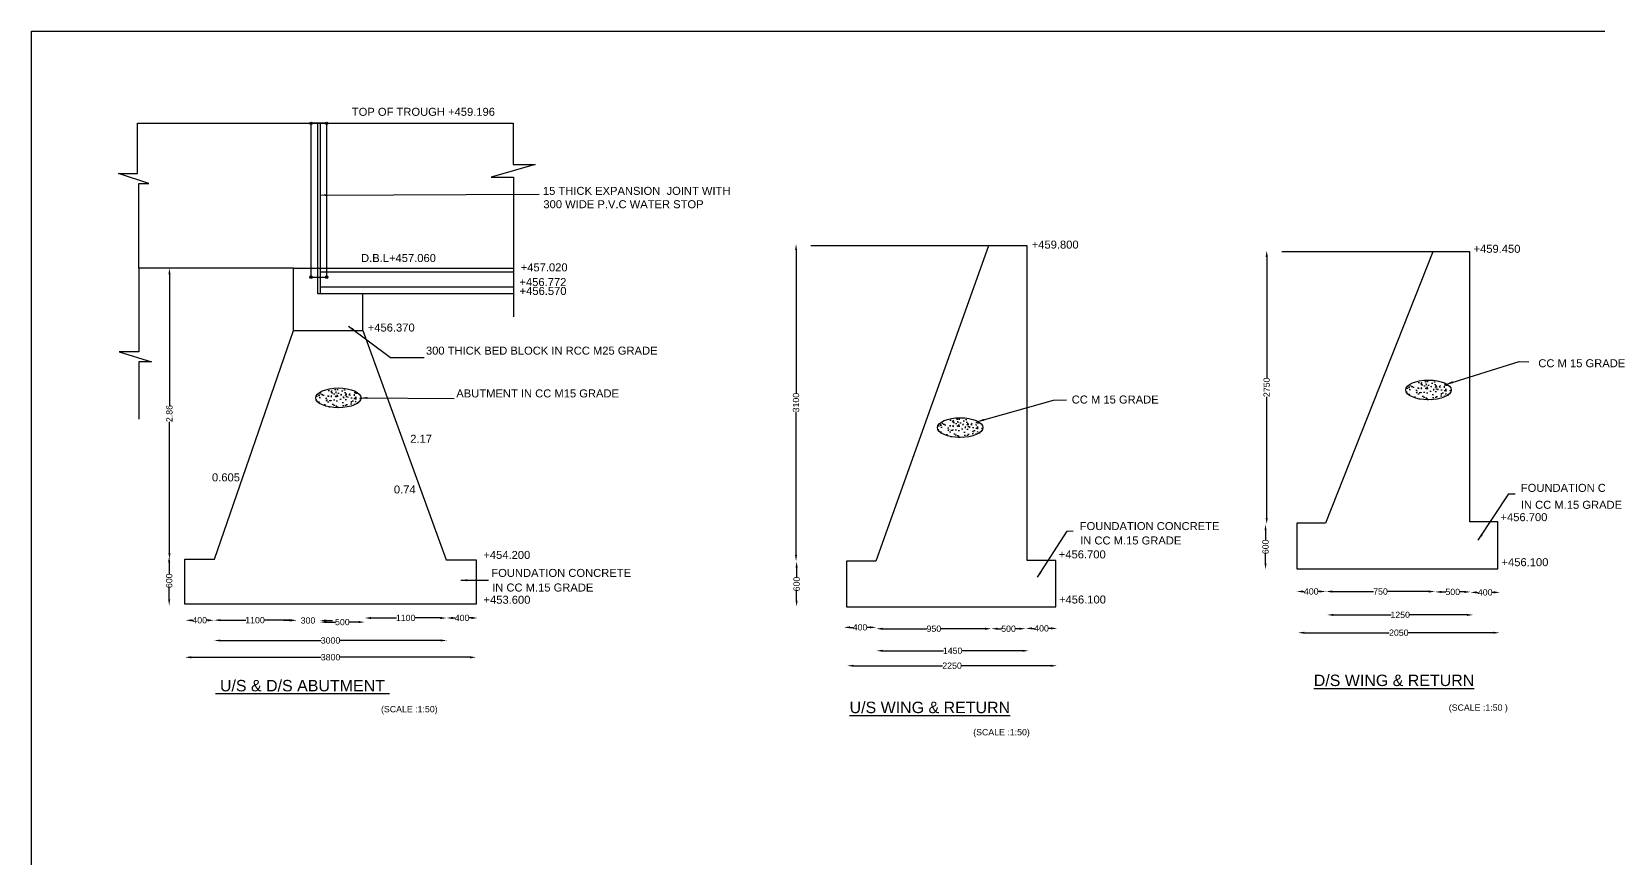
# Model space of a CAD drawing. Header units: millimetres. Extents: x 2521397 to 2545229, y 44350143 to 44367273.
# Drawn here: x 2521397 to 2535111, y 44360028 to 44367273 of the extents above; entities that cross this region are included whole.
import ezdxf

# ---------------------------------------------------------------- set-up
doc = ezdxf.new("R2010")
doc.units = ezdxf.units.MM
doc.header["$MEASUREMENT"] = 0
doc.layers.add('TEXT', color=7, linetype='Continuous')
doc.styles.get("Standard").update_dxf_attribs({"font": 'arial.ttf', "height": 55})
doc.dimstyles.get("Standard").update_dxf_attribs({"dimtxt": 55, "dimasz": 55, "dimexe": 0.18, "dimexo": 0.0625, "dimgap": 0.09, "dimtad": 0, "dimdec": 0, "dimzin": 0, "dimdsep": 46, "dimtxsty": 'Standard', "dimcen": 0.09, "dimse1": 1, "dimse2": 1, "dimadec": 0, "dimazin": 0, "dimtfac": 1, "dimtdec": 0, "dimtofl": 0, "dimtmove": 0, "dimatfit": 3, "dimfxl": 1, "dimtolj": 1, "dimtzin": 0, "dimarcsym": 0})

# ---------------------------------------------------------------- blocks, each defined once
blk = doc.blocks.new('*D53')
at = {"layer": 'Defpoints', "color": 0, "transparency": 16777216}
for p in [(2522586, 44365200), (2522605, 44362651), (2522625, 44362651)]:
    blk.add_point(p, dxfattribs=at)
at = {"layer": 'TEXT', "color": 0, "lineweight": -2, "transparency": 16777216}
for p, q in [((2522605, 44365146), (2522605, 44363998)), ((2522605, 44362706), (2522605, 44363854))]:
    blk.add_line(p, q, dxfattribs=at)
at = {"layer": 'TEXT', "color": 0, "transparency": 16777216}
for points in [[(2522596, 44365146), (2522615, 44365146), (2522605, 44365200)], [(2522596, 44362706), (2522615, 44362706), (2522605, 44362651)]]:
    blk.add_solid(points, dxfattribs=at)
at = {"layer": 'TEXT', "color": 0, "transparency": 16777216, "insert": (2522605, 44363926), "char_height": 55, "attachment_point": 5, "rotation": 90}
blk.add_mtext('\\A1;2.86', dxfattribs=at)
blk = doc.blocks.new('*D54')
at = {"layer": 'Defpoints', "color": 0, "transparency": 16777216}
for p in [(2522601, 44362678), (2522603, 44362244), (2522616, 44362244)]:
    blk.add_point(p, dxfattribs=at)
at = {"layer": 'TEXT', "color": 0, "lineweight": -2, "transparency": 16777216}
for p, q in [((2522603, 44362624), (2522603, 44362522)), ((2522603, 44362300), (2522603, 44362401))]:
    blk.add_line(p, q, dxfattribs=at)
at = {"layer": 'TEXT', "color": 0, "transparency": 16777216}
for points in [[(2522594, 44362624), (2522612, 44362624), (2522603, 44362678)], [(2522594, 44362300), (2522612, 44362300), (2522603, 44362244)]]:
    blk.add_solid(points, dxfattribs=at)
at = {"layer": 'TEXT', "color": 0, "transparency": 16777216, "insert": (2522603, 44362462), "char_height": 55, "attachment_point": 5, "rotation": 90}
blk.add_mtext('\\A1;600', dxfattribs=at)
blk = doc.blocks.new('*D55')
at = {"layer": 'Defpoints', "color": 0, "transparency": 16777216}
for p in [(2522746, 44362116), (2522746, 44362116), (2522996, 44362109)]:
    blk.add_point(p, dxfattribs=at)
at = {"layer": 'TEXT', "color": 0, "lineweight": -2, "transparency": 16777216}
for p, q in [((2522800, 44362116), (2522809, 44362116)), ((2522940, 44362116), (2522932, 44362116))]:
    blk.add_line(p, q, dxfattribs=at)
at = {"layer": 'TEXT', "color": 0, "transparency": 16777216}
for points in [[(2522800, 44362125), (2522800, 44362106), (2522746, 44362116)], [(2522940, 44362125), (2522940, 44362106), (2522996, 44362116)]]:
    blk.add_solid(points, dxfattribs=at)
at = {"layer": 'TEXT', "color": 0, "transparency": 16777216, "insert": (2522870, 44362116), "char_height": 55, "attachment_point": 5}
blk.add_mtext('\\A1;400', dxfattribs=at)
blk = doc.blocks.new('*D56')
at = {"layer": 'Defpoints', "color": 0, "transparency": 16777216}
for p in [(2522996, 44362116), (2523714, 44362117), (2523714, 44362100)]:
    blk.add_point(p, dxfattribs=at)
at = {"layer": 'TEXT', "color": 0, "lineweight": -2, "transparency": 16777216}
for p, q in [((2523050, 44362117), (2523275, 44362117)), ((2523658, 44362117), (2523434, 44362117))]:
    blk.add_line(p, q, dxfattribs=at)
at = {"layer": 'TEXT', "color": 0, "transparency": 16777216}
for points in [[(2523050, 44362126), (2523050, 44362108), (2522996, 44362117)], [(2523658, 44362126), (2523658, 44362108), (2523714, 44362117)]]:
    blk.add_solid(points, dxfattribs=at)
at = {"layer": 'TEXT', "color": 0, "transparency": 16777216, "insert": (2523354, 44362117), "char_height": 55, "attachment_point": 5}
blk.add_mtext('\\A1;1100', dxfattribs=at)
blk = doc.blocks.new('*D57')
at = {"layer": 'Defpoints', "color": 0, "transparency": 16777216}
for p in [(2523714, 44362117), (2523922, 44362114), (2523922, 44362112)]:
    blk.add_point(p, dxfattribs=at)
at = {"layer": 'TEXT', "color": 0, "lineweight": -2, "transparency": 16777216}
for p, q in [((2523658, 44362114), (2523604, 44362114)), ((2523977, 44362114), (2524032, 44362114))]:
    blk.add_line(p, q, dxfattribs=at)
at = {"layer": 'TEXT', "color": 0, "transparency": 16777216}
for points in [[(2523658, 44362123), (2523658, 44362105), (2523714, 44362114)], [(2523977, 44362123), (2523977, 44362105), (2523922, 44362114)]]:
    blk.add_solid(points, dxfattribs=at)
at = {"layer": 'TEXT', "color": 0, "transparency": 16777216, "insert": (2523818, 44362114), "char_height": 55, "attachment_point": 5}
blk.add_mtext('\\A1;300', dxfattribs=at)
blk = doc.blocks.new('*D58')
at = {"layer": 'Defpoints', "color": 0, "transparency": 16777216}
for p in [(2523922, 44362112), (2524314, 44362100), (2524314, 44362100)]:
    blk.add_point(p, dxfattribs=at)
at = {"layer": 'TEXT', "color": 0, "lineweight": -2, "transparency": 16777216}
for p, q in [((2523977, 44362100), (2524057, 44362100)), ((2524260, 44362100), (2524179, 44362100))]:
    blk.add_line(p, q, dxfattribs=at)
at = {"layer": 'TEXT', "color": 0, "transparency": 16777216}
for points in [[(2523977, 44362110), (2523977, 44362091), (2523922, 44362100)], [(2524260, 44362110), (2524260, 44362091), (2524314, 44362100)]]:
    blk.add_solid(points, dxfattribs=at)
at = {"layer": 'TEXT', "color": 0, "transparency": 16777216, "insert": (2524118, 44362100), "char_height": 55, "attachment_point": 5}
blk.add_mtext('\\A1;500', dxfattribs=at)
blk = doc.blocks.new('*D59')
at = {"layer": 'Defpoints', "color": 0, "transparency": 16777216}
for p in [(2524314, 44362100), (2525030, 44362136), (2525030, 44362103)]:
    blk.add_point(p, dxfattribs=at)
at = {"layer": 'TEXT', "color": 0, "lineweight": -2, "transparency": 16777216}
for p, q in [((2524370, 44362136), (2524593, 44362136)), ((2524975, 44362136), (2524752, 44362136))]:
    blk.add_line(p, q, dxfattribs=at)
at = {"layer": 'TEXT', "color": 0, "transparency": 16777216}
for points in [[(2524370, 44362145), (2524370, 44362126), (2524314, 44362136)], [(2524975, 44362145), (2524975, 44362126), (2525030, 44362136)]]:
    blk.add_solid(points, dxfattribs=at)
at = {"layer": 'TEXT', "color": 0, "transparency": 16777216, "insert": (2524672, 44362136), "char_height": 55, "attachment_point": 5}
blk.add_mtext('\\A1;1100', dxfattribs=at)
blk = doc.blocks.new('*D60')
at = {"layer": 'Defpoints', "color": 0, "transparency": 16777216}
for p in [(2525030, 44362136), (2525302, 44362136), (2525302, 44362126)]:
    blk.add_point(p, dxfattribs=at)
at = {"layer": 'TEXT', "color": 0, "lineweight": -2, "transparency": 16777216}
for p, q in [((2525085, 44362136), (2525104, 44362136)), ((2525248, 44362136), (2525228, 44362136))]:
    blk.add_line(p, q, dxfattribs=at)
at = {"layer": 'TEXT', "color": 0, "transparency": 16777216}
for points in [[(2525085, 44362146), (2525085, 44362127), (2525030, 44362136)], [(2525248, 44362146), (2525248, 44362127), (2525302, 44362136)]]:
    blk.add_solid(points, dxfattribs=at)
at = {"layer": 'TEXT', "color": 0, "transparency": 16777216, "insert": (2525166, 44362136), "char_height": 55, "attachment_point": 5}
blk.add_mtext('\\A1;400', dxfattribs=at)
blk = doc.blocks.new('*D61')
at = {"layer": 'Defpoints', "color": 0, "transparency": 16777216}
for p in [(2522996, 44361951), (2522996, 44361939), (2525034, 44361942)]:
    blk.add_point(p, dxfattribs=at)
at = {"layer": 'TEXT', "color": 0, "lineweight": -2, "transparency": 16777216}
for p, q in [((2523052, 44361939), (2523933, 44361939)), ((2524978, 44361939), (2524097, 44361939))]:
    blk.add_line(p, q, dxfattribs=at)
at = {"layer": 'TEXT', "color": 0, "transparency": 16777216}
for points in [[(2523052, 44361948), (2523052, 44361930), (2522996, 44361939)], [(2524978, 44361948), (2524978, 44361930), (2525034, 44361939)]]:
    blk.add_solid(points, dxfattribs=at)
at = {"layer": 'TEXT', "color": 0, "transparency": 16777216, "insert": (2524015, 44361939), "char_height": 55, "attachment_point": 5}
blk.add_mtext('\\A1;3000', dxfattribs=at)
blk = doc.blocks.new('*D62')
at = {"layer": 'Defpoints', "color": 0, "transparency": 16777216}
for p in [(2522742, 44361793), (2525288, 44361792), (2525288, 44361792)]:
    blk.add_point(p, dxfattribs=at)
at = {"layer": 'TEXT', "color": 0, "lineweight": -2, "transparency": 16777216}
for p, q in [((2522796, 44361792), (2523933, 44361792)), ((2525234, 44361792), (2524097, 44361792))]:
    blk.add_line(p, q, dxfattribs=at)
at = {"layer": 'TEXT', "color": 0, "transparency": 16777216}
for points in [[(2522796, 44361801), (2522796, 44361782), (2522742, 44361792)], [(2525234, 44361801), (2525234, 44361782), (2525288, 44361792)]]:
    blk.add_solid(points, dxfattribs=at)
at = {"layer": 'TEXT', "color": 0, "transparency": 16777216, "insert": (2524015, 44361792), "char_height": 55, "attachment_point": 5}
blk.add_mtext('\\A1;3800', dxfattribs=at)
blk = doc.blocks.new('*D63')
at = {"layer": 'Defpoints', "color": 0, "transparency": 16777216}
for p in [(2528530, 44362632), (2528093, 44362234), (2528530, 44362234)]:
    blk.add_point(p, dxfattribs=at)
at = {"layer": 'TEXT', "color": 0, "lineweight": -2, "transparency": 16777216}
for p, q in [((2528093, 44362578), (2528093, 44362494)), ((2528093, 44362289), (2528093, 44362372))]:
    blk.add_line(p, q, dxfattribs=at)
at = {"layer": 'TEXT', "color": 0, "transparency": 16777216}
for points in [[(2528084, 44362578), (2528102, 44362578), (2528093, 44362632)], [(2528084, 44362289), (2528102, 44362289), (2528093, 44362234)]]:
    blk.add_solid(points, dxfattribs=at)
at = {"layer": 'TEXT', "color": 0, "transparency": 16777216, "insert": (2528093, 44362433), "char_height": 55, "attachment_point": 5, "rotation": 90}
blk.add_mtext('\\A1;600', dxfattribs=at)
blk = doc.blocks.new('*D64')
at = {"layer": 'Defpoints', "color": 0, "transparency": 16777216}
for p in [(2528506, 44362054), (2528506, 44362054), (2528791, 44362038)]:
    blk.add_point(p, dxfattribs=at)
at = {"layer": 'TEXT', "color": 0, "lineweight": -2, "transparency": 16777216}
for p, q in [((2528561, 44362054), (2528587, 44362054)), ((2528736, 44362054), (2528710, 44362054))]:
    blk.add_line(p, q, dxfattribs=at)
at = {"layer": 'TEXT', "color": 0, "transparency": 16777216}
for points in [[(2528561, 44362063), (2528561, 44362045), (2528506, 44362054)], [(2528736, 44362063), (2528736, 44362045), (2528791, 44362054)]]:
    blk.add_solid(points, dxfattribs=at)
at = {"layer": 'TEXT', "color": 0, "transparency": 16777216, "insert": (2528648, 44362054), "char_height": 55, "attachment_point": 5}
blk.add_mtext('\\A1;400', dxfattribs=at)
blk = doc.blocks.new('*D65')
at = {"layer": 'Defpoints', "color": 0, "transparency": 16777216}
for p in [(2528791, 44362054), (2529796, 44362054), (2529796, 44362042)]:
    blk.add_point(p, dxfattribs=at)
at = {"layer": 'TEXT', "color": 0, "lineweight": -2, "transparency": 16777216}
for p, q in [((2528846, 44362042), (2529233, 44362042)), ((2529742, 44362042), (2529355, 44362042))]:
    blk.add_line(p, q, dxfattribs=at)
at = {"layer": 'TEXT', "color": 0, "transparency": 16777216}
for points in [[(2528846, 44362051), (2528846, 44362032), (2528791, 44362042)], [(2529742, 44362051), (2529742, 44362032), (2529796, 44362042)]]:
    blk.add_solid(points, dxfattribs=at)
at = {"layer": 'TEXT', "color": 0, "transparency": 16777216, "insert": (2529294, 44362042), "char_height": 55, "attachment_point": 5}
blk.add_mtext('\\A1;950', dxfattribs=at)
blk = doc.blocks.new('*D66')
at = {"layer": 'Defpoints', "color": 0, "transparency": 16777216}
for p in [(2529796, 44362042), (2530097, 44362044), (2530097, 44362042)]:
    blk.add_point(p, dxfattribs=at)
at = {"layer": 'TEXT', "color": 0, "lineweight": -2, "transparency": 16777216}
for p, q in [((2529852, 44362042), (2529886, 44362042)), ((2530042, 44362042), (2530008, 44362042))]:
    blk.add_line(p, q, dxfattribs=at)
at = {"layer": 'TEXT', "color": 0, "transparency": 16777216}
for points in [[(2529852, 44362051), (2529852, 44362033), (2529796, 44362042)], [(2530042, 44362051), (2530042, 44362033), (2530097, 44362042)]]:
    blk.add_solid(points, dxfattribs=at)
at = {"layer": 'TEXT', "color": 0, "transparency": 16777216, "insert": (2529947, 44362042), "char_height": 55, "attachment_point": 5}
blk.add_mtext('\\A1;500', dxfattribs=at)
blk = doc.blocks.new('*D67')
at = {"layer": 'Defpoints', "color": 0, "transparency": 16777216}
for p in [(2530097, 44362044), (2530374, 44362050), (2530374, 44362045)]:
    blk.add_point(p, dxfattribs=at)
at = {"layer": 'TEXT', "color": 0, "lineweight": -2, "transparency": 16777216}
for p, q in [((2530152, 44362045), (2530174, 44362045)), ((2530320, 44362045), (2530298, 44362045))]:
    blk.add_line(p, q, dxfattribs=at)
at = {"layer": 'TEXT', "color": 0, "transparency": 16777216}
for points in [[(2530152, 44362054), (2530152, 44362036), (2530097, 44362045)], [(2530320, 44362054), (2530320, 44362036), (2530374, 44362045)]]:
    blk.add_solid(points, dxfattribs=at)
at = {"layer": 'TEXT', "color": 0, "transparency": 16777216, "insert": (2530236, 44362045), "char_height": 55, "attachment_point": 5}
blk.add_mtext('\\A1;400', dxfattribs=at)
blk = doc.blocks.new('*D68')
at = {"layer": 'Defpoints', "color": 0, "transparency": 16777216}
for p in [(2528791, 44361864), (2528791, 44361849), (2530124, 44361860)]:
    blk.add_point(p, dxfattribs=at)
at = {"layer": 'TEXT', "color": 0, "lineweight": -2, "transparency": 16777216}
for p, q in [((2528846, 44361849), (2529378, 44361849)), ((2530070, 44361849), (2529537, 44361849))]:
    blk.add_line(p, q, dxfattribs=at)
at = {"layer": 'TEXT', "color": 0, "transparency": 16777216}
for points in [[(2528846, 44361858), (2528846, 44361840), (2528791, 44361849)], [(2530070, 44361858), (2530070, 44361840), (2530124, 44361849)]]:
    blk.add_solid(points, dxfattribs=at)
at = {"layer": 'TEXT', "color": 0, "transparency": 16777216, "insert": (2529458, 44361849), "char_height": 55, "attachment_point": 5}
blk.add_mtext('\\A1;1450', dxfattribs=at)
blk = doc.blocks.new('*D69')
at = {"layer": 'Defpoints', "color": 0, "transparency": 16777216}
for p in [(2528535, 44361706), (2530371, 44361718), (2530371, 44361714)]:
    blk.add_point(p, dxfattribs=at)
at = {"layer": 'TEXT', "color": 0, "lineweight": -2, "transparency": 16777216}
for p, q in [((2528590, 44361718), (2529370, 44361718)), ((2530316, 44361718), (2529536, 44361718))]:
    blk.add_line(p, q, dxfattribs=at)
at = {"layer": 'TEXT', "color": 0, "transparency": 16777216}
for points in [[(2528590, 44361727), (2528590, 44361709), (2528535, 44361718)], [(2530316, 44361727), (2530316, 44361709), (2530371, 44361718)]]:
    blk.add_solid(points, dxfattribs=at)
at = {"layer": 'TEXT', "color": 0, "transparency": 16777216, "insert": (2529453, 44361718), "char_height": 55, "attachment_point": 5}
blk.add_mtext('\\A1;2250', dxfattribs=at)
blk = doc.blocks.new('*D70')
at = {"layer": 'Defpoints', "color": 0, "transparency": 16777216}
for p in [(2532177, 44365354), (2532192, 44362958), (2532206, 44362958)]:
    blk.add_point(p, dxfattribs=at)
at = {"layer": 'TEXT', "color": 0, "lineweight": -2, "transparency": 16777216}
for p, q in [((2532206, 44365298), (2532206, 44364238)), ((2532206, 44363013), (2532206, 44364073))]:
    blk.add_line(p, q, dxfattribs=at)
at = {"layer": 'TEXT', "color": 0, "transparency": 16777216}
for points in [[(2532197, 44365298), (2532216, 44365298), (2532206, 44365354)], [(2532197, 44363013), (2532216, 44363013), (2532206, 44362958)]]:
    blk.add_solid(points, dxfattribs=at)
at = {"layer": 'TEXT', "color": 0, "transparency": 16777216, "insert": (2532206, 44364156), "char_height": 55, "attachment_point": 5, "rotation": 90}
blk.add_mtext('\\A1;2750', dxfattribs=at)
blk = doc.blocks.new('*D71')
at = {"layer": 'Defpoints', "color": 0, "transparency": 16777216}
for p in [(2532206, 44362958), (2532196, 44362560), (2532202, 44362560)]:
    blk.add_point(p, dxfattribs=at)
at = {"layer": 'TEXT', "color": 0, "lineweight": -2, "transparency": 16777216}
for p, q in [((2532196, 44362903), (2532196, 44362820)), ((2532196, 44362615), (2532196, 44362698))]:
    blk.add_line(p, q, dxfattribs=at)
at = {"layer": 'TEXT', "color": 0, "transparency": 16777216}
for points in [[(2532187, 44362903), (2532205, 44362903), (2532196, 44362958)], [(2532187, 44362615), (2532205, 44362615), (2532196, 44362560)]]:
    blk.add_solid(points, dxfattribs=at)
at = {"layer": 'TEXT', "color": 0, "transparency": 16777216, "insert": (2532196, 44362759), "char_height": 55, "attachment_point": 5, "rotation": 90}
blk.add_mtext('\\A1;600', dxfattribs=at)
blk = doc.blocks.new('*D72')
at = {"layer": 'Defpoints', "color": 0, "transparency": 16777216}
for p in [(2532725, 44362386), (2533678, 44362368), (2533678, 44362368)]:
    blk.add_point(p, dxfattribs=at)
at = {"layer": 'TEXT', "color": 0, "lineweight": -2, "transparency": 16777216}
for p, q in [((2532780, 44362368), (2533141, 44362368)), ((2533623, 44362368), (2533262, 44362368))]:
    blk.add_line(p, q, dxfattribs=at)
at = {"layer": 'TEXT', "color": 0, "transparency": 16777216}
for points in [[(2532780, 44362377), (2532780, 44362358), (2532725, 44362368)], [(2533623, 44362377), (2533623, 44362358), (2533678, 44362368)]]:
    blk.add_solid(points, dxfattribs=at)
at = {"layer": 'TEXT', "color": 0, "transparency": 16777216, "insert": (2533202, 44362368), "char_height": 55, "attachment_point": 5}
blk.add_mtext('\\A1;750', dxfattribs=at)
blk = doc.blocks.new('*D73')
at = {"layer": 'Defpoints', "color": 0, "transparency": 16777216}
for p in [(2533678, 44362368), (2533990, 44362364), (2533990, 44362364)]:
    blk.add_point(p, dxfattribs=at)
at = {"layer": 'TEXT', "color": 0, "lineweight": -2, "transparency": 16777216}
for p, q in [((2533733, 44362364), (2533773, 44362364)), ((2533936, 44362364), (2533895, 44362364))]:
    blk.add_line(p, q, dxfattribs=at)
at = {"layer": 'TEXT', "color": 0, "transparency": 16777216}
for points in [[(2533733, 44362373), (2533733, 44362355), (2533678, 44362364)], [(2533936, 44362373), (2533936, 44362355), (2533990, 44362364)]]:
    blk.add_solid(points, dxfattribs=at)
at = {"layer": 'TEXT', "color": 0, "transparency": 16777216, "insert": (2533834, 44362364), "char_height": 55, "attachment_point": 5}
blk.add_mtext('\\A1;500', dxfattribs=at)
blk = doc.blocks.new('*D74')
at = {"layer": 'Defpoints', "color": 0, "transparency": 16777216}
for p in [(2533989, 44362364), (2534246, 44362360), (2534246, 44362360)]:
    blk.add_point(p, dxfattribs=at)
at = {"layer": 'TEXT', "color": 0, "lineweight": -2, "transparency": 16777216}
for p, q in [((2534044, 44362360), (2534056, 44362360)), ((2534191, 44362360), (2534179, 44362360))]:
    blk.add_line(p, q, dxfattribs=at)
at = {"layer": 'TEXT', "color": 0, "transparency": 16777216}
for points in [[(2534044, 44362370), (2534044, 44362351), (2533989, 44362360)], [(2534191, 44362370), (2534191, 44362351), (2534246, 44362360)]]:
    blk.add_solid(points, dxfattribs=at)
at = {"layer": 'TEXT', "color": 0, "transparency": 16777216, "insert": (2534118, 44362360), "char_height": 55, "attachment_point": 5}
blk.add_mtext('\\A1;400', dxfattribs=at)
blk = doc.blocks.new('*D75')
at = {"layer": 'Defpoints', "color": 0, "transparency": 16777216}
for p in [(2532736, 44362163), (2532736, 44362163), (2534012, 44362151)]:
    blk.add_point(p, dxfattribs=at)
at = {"layer": 'TEXT', "color": 0, "lineweight": -2, "transparency": 16777216}
for p, q in [((2532790, 44362163), (2533294, 44362163)), ((2533958, 44362163), (2533454, 44362163))]:
    blk.add_line(p, q, dxfattribs=at)
at = {"layer": 'TEXT', "color": 0, "transparency": 16777216}
for points in [[(2532790, 44362172), (2532790, 44362154), (2532736, 44362163)], [(2533958, 44362172), (2533958, 44362154), (2534012, 44362163)]]:
    blk.add_solid(points, dxfattribs=at)
at = {"layer": 'TEXT', "color": 0, "transparency": 16777216, "insert": (2533374, 44362163), "char_height": 55, "attachment_point": 5}
blk.add_mtext('\\A1;1250', dxfattribs=at)
blk = doc.blocks.new('*D76')
at = {"layer": 'Defpoints', "color": 0, "transparency": 16777216}
for p in [(2532480, 44362013), (2532480, 44362007), (2534244, 44362028)]:
    blk.add_point(p, dxfattribs=at)
at = {"layer": 'TEXT', "color": 0, "lineweight": -2, "transparency": 16777216}
for p, q in [((2532536, 44362007), (2533279, 44362007)), ((2534188, 44362007), (2533445, 44362007))]:
    blk.add_line(p, q, dxfattribs=at)
at = {"layer": 'TEXT', "color": 0, "transparency": 16777216}
for points in [[(2532536, 44362016), (2532536, 44361998), (2532480, 44362007)], [(2534188, 44362016), (2534188, 44361998), (2534244, 44362007)]]:
    blk.add_solid(points, dxfattribs=at)
at = {"layer": 'TEXT', "color": 0, "transparency": 16777216, "insert": (2533362, 44362007), "char_height": 55, "attachment_point": 5}
blk.add_mtext('\\A1;2050', dxfattribs=at)
blk = doc.blocks.new('*D107')
at = {"layer": 'Defpoints', "color": 0, "transparency": 16777216}
for p in [(2528087, 44365412), (2528088, 44362632), (2528093, 44362632)]:
    blk.add_point(p, dxfattribs=at)
at = {"layer": 'TEXT', "color": 0, "lineweight": -2, "transparency": 16777216}
for p, q in [((2528088, 44365357), (2528088, 44364104)), ((2528088, 44362688), (2528088, 44363940))]:
    blk.add_line(p, q, dxfattribs=at)
at = {"layer": 'TEXT', "color": 0, "transparency": 16777216}
for points in [[(2528079, 44365357), (2528097, 44365357), (2528088, 44365412)], [(2528079, 44362688), (2528097, 44362688), (2528088, 44362632)]]:
    blk.add_solid(points, dxfattribs=at)
at = {"layer": 'TEXT', "color": 0, "transparency": 16777216, "insert": (2528088, 44364022), "char_height": 55, "attachment_point": 5, "rotation": 90}
blk.add_mtext('\\A1;3100', dxfattribs=at)
blk = doc.blocks.new('*D108')
at = {"layer": 'Defpoints', "color": 0, "transparency": 16777216}
for p in [(2532468, 44362372), (2532468, 44362368), (2532725, 44362368)]:
    blk.add_point(p, dxfattribs=at)
at = {"layer": 'TEXT', "color": 0, "lineweight": -2, "transparency": 16777216}
for p, q in [((2532523, 44362368), (2532535, 44362368)), ((2532670, 44362368), (2532658, 44362368))]:
    blk.add_line(p, q, dxfattribs=at)
at = {"layer": 'TEXT', "color": 0, "transparency": 16777216}
for points in [[(2532523, 44362377), (2532523, 44362359), (2532468, 44362368)], [(2532670, 44362377), (2532670, 44362359), (2532725, 44362368)]]:
    blk.add_solid(points, dxfattribs=at)
at = {"layer": 'TEXT', "color": 0, "transparency": 16777216, "insert": (2532596, 44362368), "char_height": 55, "attachment_point": 5}
blk.add_mtext('\\A1;400', dxfattribs=at)

msp = doc.modelspace()

# ---------------------------------------------------------------- hatches: boundary and pattern name
at = {"layer": 'TEXT'}
h = msp.add_hatch(dxfattribs=at)
h.set_pattern_fill('AR-CONC', color=0, scale=15, style=0)
h.set_pattern_definition([(50, (0, 0), (107.58902739, -9.41282025), [11.25, -123.75]), (355, (0, 0), (-20.81270004, 112.82882006), [9, -99]), (100.4514, (8.97, -0.78), (86.77640726, 103.4159313), [9.5610285, -105.1713168]), (46.1842, (0, 30), (160.0861573, -24.82785215), [16.875, -185.625]), (96.6356, (13.34, 27.93), (140.19940583, 146.11768064), [14.3415432, -157.75695]), (351.1842, (0, 30), (140.1992918, 146.11779014), [13.5, -148.5]), (21, (15, 22.5), (89.53605782, -60.3928336), [11.25, -123.75]), (326, (15, 22.5), (36.4972998, 108.77250676), [9, -99]), (71.4514, (22.46, 17.47), (126.03339429, 48.3795745), [9.5610285, -105.1713168]), (37.5, (0, 0), (1.823978298, 49.934078075), [0, -97.8, 0, -100.5, 0, -99.375]), (7.5, (0, 0), (39.460430616, 59.16175678), [0, -57.3, 0, -95.55, 0, -37.875]), (327.5, (-33.45, 0), (80.073365426, -3.38323076), [0, -37.5, 0, -117, 0, -155.25]), (317.5, (-48.45, 0), (87.4779254, 15.01574735), [0, -48.75, 0, -77.7, 0, -110.25])])
edge = h.paths.add_edge_path()
edge.add_ellipse((2524083.5, 44364063.5), major_axis=(-198.5, 0), ratio=0.4357683, start_angle=0, end_angle=360)
h = msp.add_hatch(dxfattribs=at)
h.set_pattern_fill('AR-CONC', color=0, scale=15, style=0)
h.set_pattern_definition([(50, (9538, 69.5), (107.58902739, -9.41282025), [11.25, -123.75]), (355, (9538, 69.5), (-20.81270004, 112.82882006), [9, -99]), (100.4514, (9546.97, 68.72), (86.77640726, 103.4159313), [9.5610285, -105.1713168]), (46.1842, (9538, 99.5), (160.0861573, -24.82785215), [16.875, -185.625]), (96.6356, (9551.34, 97.43), (140.19940583, 146.11768064), [14.3415432, -157.75695]), (351.1842, (9538, 99.5), (140.1992918, 146.11779014), [13.5, -148.5]), (21, (9553, 92), (89.53605782, -60.3928336), [11.25, -123.75]), (326, (9553, 92), (36.4972998, 108.77250676), [9, -99]), (71.4514, (9560.46, 86.97), (126.03339429, 48.3795745), [9.5610285, -105.1713168]), (37.5, (9538, 69.5), (1.823978298, 49.934078075), [0, -97.8, 0, -100.5, 0, -99.375]), (7.5, (9538, 69.5), (39.460430616, 59.16175678), [0, -57.3, 0, -95.55, 0, -37.875]), (327.5, (9504.55, 69.5), (80.073365426, -3.38323076), [0, -37.5, 0, -117, 0, -155.25]), (317.5, (9489.55, 69.5), (87.4779254, 15.01574735), [0, -48.75, 0, -77.7, 0, -110.25])])
edge = h.paths.add_edge_path()
edge.add_ellipse((2533621.5, 44364133), major_axis=(-198.5, 0), ratio=0.4357683, start_angle=0, end_angle=360)
h = msp.add_hatch(dxfattribs=at)
h.set_pattern_fill('AR-CONC', color=0, scale=15, style=0)
h.set_pattern_definition([(50, (5440.5, -260.5), (107.58902739, -9.41282025), [11.25, -123.75]), (355, (5440.5, -260.5), (-20.81270004, 112.82882006), [9, -99]), (100.4514, (5449.47, -261.28), (86.77640726, 103.4159313), [9.5610285, -105.1713168]), (46.1842, (5440.5, -230.5), (160.0861573, -24.82785215), [16.875, -185.625]), (96.6356, (5453.84, -232.57), (140.19940583, 146.11768064), [14.3415432, -157.75695]), (351.1842, (5440.5, -230.5), (140.1992918, 146.11779014), [13.5, -148.5]), (21, (5455.5, -238), (89.53605782, -60.3928336), [11.25, -123.75]), (326, (5455.5, -238), (36.4972998, 108.77250676), [9, -99]), (71.4514, (5462.96, -243.03), (126.03339429, 48.3795745), [9.5610285, -105.1713168]), (37.5, (5440.5, -260.5), (1.823978298, 49.934078075), [0, -97.8, 0, -100.5, 0, -99.375]), (7.5, (5440.5, -260.5), (39.460430616, 59.16175678), [0, -57.3, 0, -95.55, 0, -37.875]), (327.5, (5407.05, -260.5), (80.073365426, -3.38323076), [0, -37.5, 0, -117, 0, -155.25]), (317.5, (5392.05, -260.5), (87.4779254, 15.01574735), [0, -48.75, 0, -77.7, 0, -110.25])])
edge = h.paths.add_edge_path()
edge.add_ellipse((2529524, 44363803), major_axis=(-198.5, 0), ratio=0.4357683, start_angle=0, end_angle=360)

# ---------------------------------------------------------------- linework, layer by layer
at = {"layer": 'TEXT', "color": 0}
for points in [[(2545209.7, 44350223.4), (2521397, 44350223.4), (2521397, 44367273), (2545209.7, 44367273)], [(2523843.5, 44365120.5), (2523981.5, 44365120.5), (2523981.5, 44366467.5), (2523843.5, 44366467.5)]]:
    msp.add_lwpolyline(points, close=True, dxfattribs=at)
for points in [[(2522336.5, 44365200.5), (2522336.5, 44365940.5), (2522425.5, 44365941), (2522159.5, 44366027), (2522324.5, 44366027), (2522324.5, 44366467.5), (2525613.5, 44366467.5), (2525613.5, 44366108), (2525805.5, 44366108), (2525421, 44365995.5), (2525615, 44365995.5), (2525615, 44364773.5)], [(2525615, 44364973), (2523903.5, 44364973), (2523903.5, 44366467.5)], [(2523927, 44364973), (2523927, 44366467.5)], [(2528786, 44362632.5), (2528529.5, 44362632.5), (2528529.5, 44362234), (2530362.5, 44362234), (2530362.5, 44362638), (2530111.5, 44362638), (2530111.5, 44365396), (2528217.5, 44365396)], [(2529773, 44365396), (2528786, 44362632.5)], [(2532719.5, 44362965), (2532470.5, 44362965), (2532470.5, 44362565.5), (2534229.5, 44362565.5), (2534229.5, 44362977), (2533983, 44362977), (2533983, 44365342), (2532339, 44365342)], [(2533661, 44365342), (2532719.5, 44362965)], [(2523691, 44364653), (2523691, 44365200.5), (2522336.5, 44365200.5), (2522336.5, 44364466.5), (2522166.5, 44364466.5), (2522449.5, 44364380), (2522336.5, 44364380), (2522336.5, 44363877)], [(2523691, 44365200.5), (2525615, 44365200.5)], [(2523927, 44365168), (2525615, 44365168)], [(2523927, 44365034.5), (2525615, 44365034.5)], [(2524297.5, 44364653), (2524297.5, 44364973)], [(2522739, 44362258.5), (2522739, 44362651), (2523000, 44362651), (2523691, 44364653), (2524297.5, 44364653), (2525027.5, 44362646.5), (2525289.5, 44362646.5), (2525289.5, 44362256), (2522739, 44362256), (2522739, 44362258.5)]]:
    msp.add_lwpolyline(points, dxfattribs=at)
for centre in [(2523843.5, 44366467.5), (2523981.5, 44366467.5), (2523843.5, 44365120.5), (2523981.5, 44365120.5)]:
    msp.add_circle(centre, 11, dxfattribs=at)
for centre in [(2524083.5, 44364063.5), (2533621.5, 44364133), (2529524, 44363803)]:
    msp.add_ellipse(centre, major_axis=(-198.5, 0), ratio=0.4357683, dxfattribs=at)

# ---------------------------------------------------------------- texts
for s, height, p in [('TOP OF TROUGH +459.196', 70, (2524201.1, 44366533.2)), ('15 THICK EXPANSION  JOINT WITH', 70, (2525873.4, 44365841.1)), ('300 WIDE P.V.C WATER STOP', 70, (2525877.2, 44365724.1)), ('+459.800', 70, (2530149.9, 44365370.5)), ('+459.450', 70, (2534015.8, 44365333.8)), ('D.B.L+457.060', 70, (2524281.9, 44365253)), ('+456.772', 70, (2525667.8, 44365042.4)), ('+457.020 ', 70, (2525678.6, 44365171.2)), ('+456.570', 70, (2525669.2, 44364964.6)), ('+456.370', 70, (2524340.5, 44364644.2)), ('300 THICK BED BLOCK IN RCC M25 GRADE', 70, (2524849.5, 44364442.1)), ('CC M 15 GRADE', 70, (2534582.8, 44364331.6)), ('ABUTMENT IN CC M15 GRADE', 70, (2525115.4, 44364067.5)), ('CC M 15 GRADE', 70, (2530500.2, 44364013.9)), ('2.17', 70, (2524712.4, 44363670.5)), ('0.605', 70, (2522977.6, 44363332.3)), ('0.74', 70, (2524569, 44363226.4)), ('FOUNDATION CONCRETE', 70, (2534429.8, 44363240.4)), ('+456.700', 70, (2534251.6, 44362983.8)), ('IN CC M.15 GRADE', 70, (2534429.8, 44363092.1)), ('FOUNDATION CONCRETE', 70, (2530570.4, 44362905.9)), ('IN CC M.15 GRADE', 70, (2530573.8, 44362779.8)), ('+454.200', 70, (2525351.9, 44362653.1)), ('+456.700', 70, (2530387.2, 44362657.9)), ('+456.100', 70, (2534260.3, 44362589.7)), ('FOUNDATION CONCRETE', 70, (2525422, 44362495.6)), ('IN CC M.15 GRADE', 70, (2525428.9, 44362367.8)), ('+453.600', 70, (2525353.3, 44362260.7)), ('+456.100', 70, (2530388.8, 44362262.9)), ('%%U U/S & D/S ABUTMENT ', 100, (2523008.4, 44361493.6)), ('%%UD/S WING & RETURN', 100, (2532618, 44361540)), ('%%UU/S WING & RETURN', 100, (2528556.5, 44361302.9)), ('(SCALE :1:50)', 55, (2524456.5, 44361310.4)), ('(SCALE :1:50 )', 55, (2533799.1, 44361324.1)), ('(SCALE :1:50)', 55, (2529638.2, 44361108.4))]:
    msp.add_text(s, height=height, dxfattribs=at).set_placement(p)

# ---------------------------------------------------------------- dimensions: what is measured, and where the dimension line sits
for base, p1, p2, text, picture, middle in [((2528088, 44362632.5), (2528087, 44365412), (2528093, 44362632.5), '3100', '*D107', (2528088, 44364022.2)), ((2532206.5, 44362958), (2532177, 44365353.5), (2532192, 44362958), '2750', '*D70', (2532206.5, 44364155.8)), ((2522605.5, 44362651), (2522586.5, 44365200.5), (2522625, 44362651), '2.86', '*D53', (2522605.5, 44363925.8)), ((2532196, 44362560), (2532206.5, 44362958), (2532202, 44362560), '600', '*D71', (2532196, 44362759)), ((2522603, 44362244.5), (2522600.9, 44362678.5), (2522615.5, 44362244.5), '600', '*D54', (2522603, 44362461.5)), ((2528093, 44362234), (2528529.5, 44362632.5), (2528529.5, 44362234), '600', '*D63', (2528093, 44362433.2))]:
    dim = msp.add_linear_dim(base=base, p1=p1, p2=p2, angle=90, text=text, dimstyle='Standard', dxfattribs=at)
    dim.commit()
    dim.dimension.update_dxf_attribs({"geometry": picture, "text_midpoint": middle})
for base, p1, p2, text, picture, middle in [((2532468, 44362368), (2532725, 44362367.5), (2532468, 44362371.5), '400', '*D108', (2532596.5, 44362368)), ((2533678, 44362367.5), (2532725, 44362386.5), (2533678, 44362367.5), '750', '*D72', (2533201.5, 44362367.5)), ((2533990.5, 44362364), (2533678, 44362367.5), (2533990.5, 44362364), '500', '*D73', (2533834.2, 44362364)), ((2534246, 44362360.5), (2533989, 44362364.2), (2534246, 44362360.5), '400', '*D74', (2534117.5, 44362360.5)), ((2522745.5, 44362115.5), (2522995.5, 44362109), (2522745.5, 44362115.5), '400', '*D55', (2522870.5, 44362115.5)), ((2523713.5, 44362117), (2522995.5, 44362115.5), (2523713.5, 44362099.5), '1100', '*D56', (2523354.5, 44362117)), ((2523922, 44362114), (2523713.5, 44362117), (2523922, 44362111.5), '300', '*D57', (2523817.8, 44362114)), ((2524314.5, 44362100.5), (2523922, 44362111.5), (2524314.5, 44362100.5), '500', '*D58', (2524118.2, 44362100.5)), ((2525030, 44362135.5), (2524314.5, 44362100.5), (2525030, 44362103), '1100', '*D59', (2524672.2, 44362135.5)), ((2525302.5, 44362136.5), (2525030, 44362135.5), (2525302.5, 44362125.5), '400', '*D60', (2525166.2, 44362136.5)), ((2528506, 44362054), (2528791, 44362038.5), (2528506, 44362054), '400', '*D64', (2528648.5, 44362054)), ((2532735.5, 44362163), (2534012.5, 44362151), (2532735.5, 44362163), '1250', '*D75', (2533374, 44362163)), ((2522996.5, 44361939), (2525033.5, 44361941.5), (2522996.5, 44361951), '3000', '*D61', (2524015, 44361939)), ((2529796.5, 44362041.5), (2528791, 44362054), (2529796.5, 44362054), '950', '*D65', (2529293.8, 44362041.5)), ((2530097, 44362042), (2529796.5, 44362041.5), (2530097, 44362044.5), '500', '*D66', (2529946.8, 44362042)), ((2530374.5, 44362045), (2530097, 44362044.5), (2530374.5, 44362050), '400', '*D67', (2530235.8, 44362045)), ((2532480.5, 44362007), (2534243.5, 44362028), (2532480.5, 44362013), '2050', '*D76', (2533362, 44362007)), ((2525288.5, 44361791.5), (2522741.5, 44361793), (2525288.5, 44361791.5), '3800', '*D62', (2524015, 44361791.5)), ((2528791, 44361849), (2530124.5, 44361860), (2528791, 44361864.5), '1450', '*D68', (2529457.8, 44361849)), ((2530371, 44361718), (2528535, 44361705.5), (2530371, 44361713.5), '2250', '*D69', (2529453, 44361718))]:
    dim = msp.add_linear_dim(base=base, p1=p1, p2=p2, text=text, dimstyle='Standard', dxfattribs=at)
    dim.commit()
    dim.dimension.update_dxf_attribs({"geometry": picture, "text_midpoint": middle})

# ---------------------------------------------------------------- leaders
for points in [[(2523927, 44365839), (2525840.5, 44365847.5)], [(2524173, 44364691.5), (2524538.5, 44364418), (2524834, 44364417)], [(2533780.8, 44364184.6), (2534415.5, 44364380.5), (2534500.5, 44364378)], [(2524282, 44364063.5), (2525095.5, 44364057.5)], [(2529679.4, 44363856.8), (2530342, 44364042), (2530454, 44364045)], [(2534057, 44362817.5), (2534323.5, 44363222), (2534380, 44363224.5)], [(2530200, 44362492.5), (2530460.5, 44362896.5), (2530513, 44362898)], [(2525155.5, 44362466.5), (2525396.5, 44362467)]]:
    msp.add_leader(points, dimstyle='Standard', override={"dimgap": 0.09, "dimtad": 0}, dxfattribs=at)

doc.saveas('drawing.dxf')
